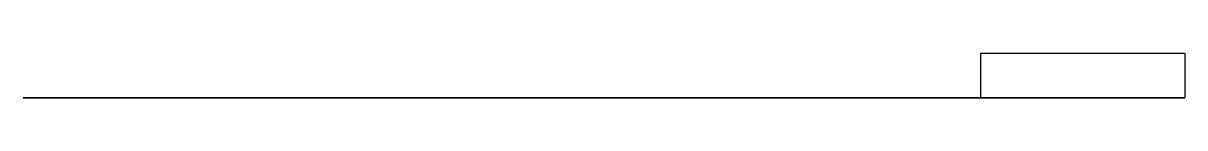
# Model space of a CAD drawing. Header units: centimetres. Extents: x -7 to 6.1, y 0 to 0.5.
import ezdxf

# ---------------------------------------------------------------- set-up
doc = ezdxf.new("R2010")
doc.units = ezdxf.units.CM
doc.header["$MEASUREMENT"] = 0
doc.layers.add('LC_Front Wall Pre v1_Sketch1', color=7, linetype='Continuous')
doc.layers.add('LC_Front Wall Pre v1_Sketch2', color=7, linetype='Continuous')

msp = doc.modelspace()

# ---------------------------------------------------------------- linework, layer by layer
at = {"layer": 'LC_Front Wall Pre v1_Sketch1'}
for p, q in [((-7, 0, 8), (-7, 0, -1.5)), ((6.098, 0, 8), (-7, 0, 8)), ((-7, 0, -1.5), (3.8, 0, -1.5)), ((3.8, 0, -1.5), (-5.974, 0, -1.5)), ((3.8, 0, -1.5), (6.098, 0, 8))]:
    msp.add_line(p, q, dxfattribs=at)
msp.add_point((0, 0), dxfattribs=at)
at = {"layer": 'LC_Front Wall Pre v1_Sketch2'}
for p, q in [((3.8, 0, -1.5), (3.8, 0.5, -1.5)), ((3.8, 0.5, -1.5), (6.098, 0.5, 8)), ((6.098, 0.5, 8), (6.098, 0, 8)), ((6.098, 0, 8), (3.8, 0, -1.5))]:
    msp.add_line(p, q, dxfattribs=at)
msp.add_point((3.933, 0, -0.951), dxfattribs=at)

doc.saveas('drawing.dxf')
